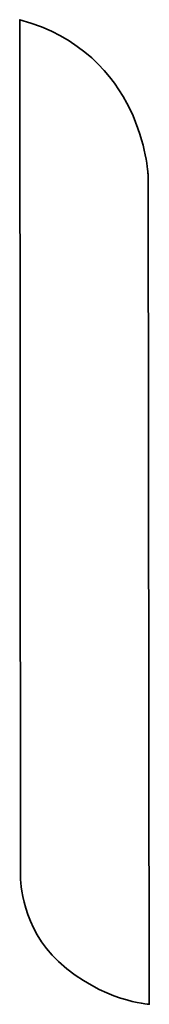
# Model space of a CAD drawing. Extents: x 46 to 659, y 57 to 4724.
import ezdxf

# ---------------------------------------------------------------- set-up
doc = ezdxf.new("R2010")
doc.units = 0
doc.header["$MEASUREMENT"] = 0
doc.layers.add('Thru-cut', color=7, linetype='Continuous', lineweight=0)

msp = doc.modelspace()

# ---------------------------------------------------------------- linework, layer by layer
at = {"layer": 'Thru-cut', "color": 140, "lineweight": 35, "true_color": 0x00aeef}
msp.add_open_spline([(49.5, 665.9), (49.5, 665.9), (49.5, 665.2), (49.5, 665.2), (49.5, 665.2), (49.5, 665.8), (49.5, 665.8), (49.7, 642.8), (55.8, 418), (230.1, 259.6), (440, 68.8), (658.7, 57.4), (658.7, 57.4), (658.7, 57.4), (653, 3990.5), (653, 3990.5), (653, 3990.5), (628.6, 4565.9), (46.2, 4724), (46.2, 4724), (49.5, 667.5), (49.5, 667.5), (49.5, 667.2), (49.5, 666.7), (49.5, 665.9)], degree=3, knots=[0, 0, 0, 0, 1, 1, 1, 2, 2, 2, 3, 3, 3, 4, 4, 4, 5, 5, 5, 6, 6, 6, 7, 7, 7, 8, 8, 8, 8], dxfattribs=at)

doc.saveas('drawing.dxf')
